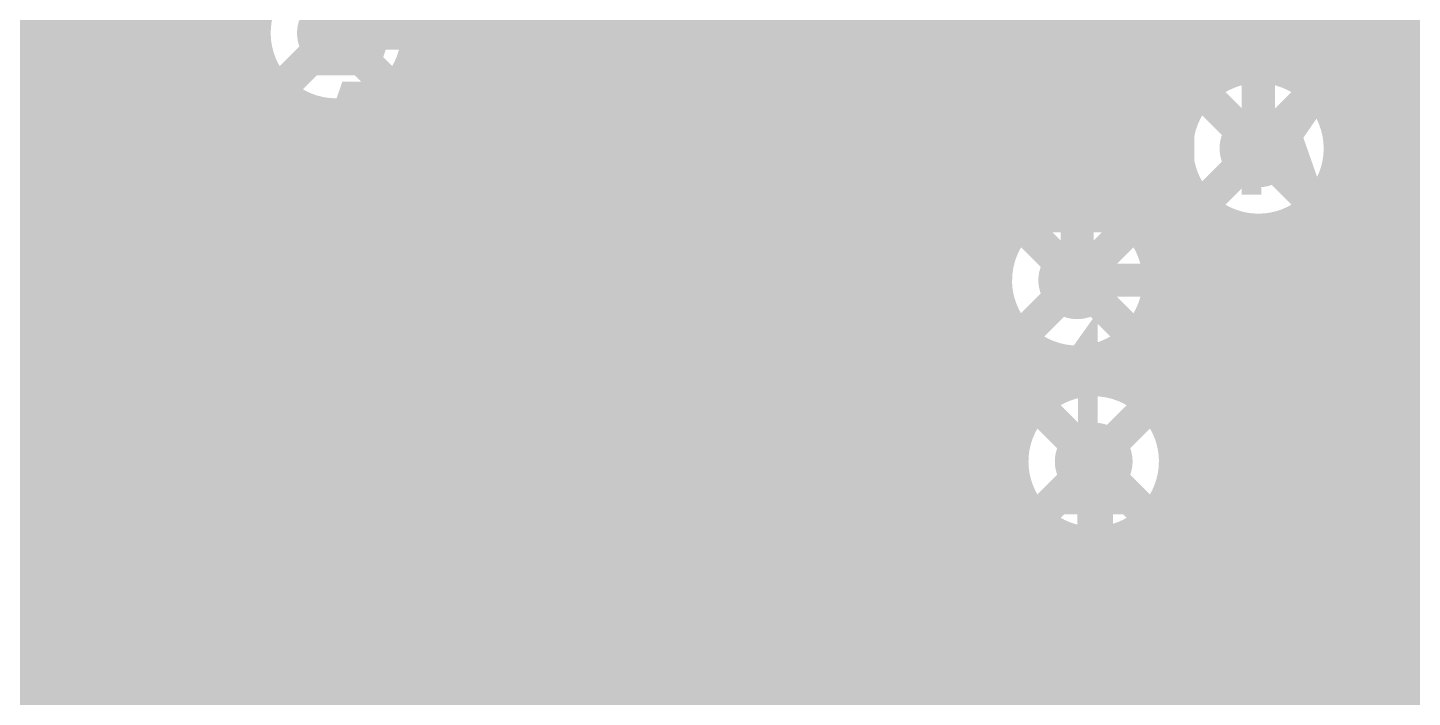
# Model space of a CAD drawing. Extents: x -3 to 92, y -53 to 125.
# Drawn here: x 9.05 to 19.73, y 34.25 to 39.41 of the extents above; entities that cross this region are included whole.
import ezdxf

# ---------------------------------------------------------------- set-up
doc = ezdxf.new("R2010")
doc.units = 0
doc.header["$MEASUREMENT"] = 0
doc.layers.get('0').update_dxf_attribs({"linetype": 'CONTINUOUS'})
for name, color, linetype in [('23-325-0_AST', 7, 'CONTINUOUS'), ('23-325-0_BOT', 7, 'CONTINUOUS'), ('23-325-0_DRD', 2, 'CONTINUOUS'), ('23-325-0_IN1', 4, 'CONTINUOUS'), ('23-325-0_IN2', 3, 'CONTINUOUS'), ('23-325-0_SMT', 10, 'CONTINUOUS'), ('23-325-0_SPT', 14, 'CONTINUOUS'), ('23-325-0_SST', 9, 'CONTINUOUS'), ('23-325-0_TOP', 12, 'CONTINUOUS'), ('THRUHOLE_TAP', 8, 'CONTINUOUS')]:
    doc.layers.add(name, color=color, linetype=linetype)

# ---------------------------------------------------------------- blocks, each defined once
blk = doc.blocks.new('ROUND_68')
at = {"const_width": 0.29972}
blk.add_lwpolyline([(-0.14986, 0, 1), (0.14986, 0, 1)], format="xyb", close=True, dxfattribs=at)
blk = doc.blocks.new('ROUND_78')
at = {"const_width": 0.29972}
blk.add_lwpolyline([(-0.14986, 0, 1), (0.14986, 0, 1)], format="xyb", close=True, dxfattribs=at)
blk = doc.blocks.new('ROUND_79')
at = {"const_width": 0.29972}
blk.add_lwpolyline([(-0.14986, 0, 1), (0.14986, 0, 1)], format="xyb", close=True, dxfattribs=at)
blk = doc.blocks.new('RECTANGLE_7')
blk.add_solid([(0.4064, 0.4826), (0.4064, -0.4826), (-0.4064, 0.4826), (-0.4064, -0.4826)])
blk = doc.blocks.new('ROUND_84')
at = {"const_width": 0.10033}
blk.add_lwpolyline([(-0.050164, 0, 1), (0.050164, 0, 1)], format="xyb", close=True, dxfattribs=at)

msp = doc.modelspace()

# ---------------------------------------------------------------- linework, layer by layer
at = {"layer": '23-325-0_AST', "const_width": 0.1524}
for points in [[(7.4295, 37.9095), (10.3505, 37.9095), (10.3505, 39.5478), (7.4295, 39.5478), (7.4295, 37.9095)], [(15.0495, 37.9095), (17.9705, 37.9095), (17.9705, 39.5478), (15.0495, 39.5478), (15.0495, 37.9095)], [(8.6487, 38.4429), (8.70966, 38.27526), (9.06526, 38.27526), (9.12368, 38.4429), (9.12368, 38.78326), (9.0043, 38.9509), (8.6487, 38.9509), (8.6487, 39.29126), (9.12368, 39.29126)], [(9.90346, 38.78326), (9.96188, 38.9509), (9.96188, 39.12108), (9.90346, 39.29126), (9.54786, 39.29126), (9.4869, 39.12108), (9.4869, 38.9509), (9.54786, 38.78326), (9.90346, 38.78326), (9.96188, 38.61308), (9.96188, 38.4429), (9.90346, 38.27526), (9.54786, 38.27526), (9.4869, 38.4429), (9.4869, 38.61308), (9.54786, 38.78326)], [(15.4305, 38.78326), (15.7861, 38.78326), (15.90548, 38.9509), (15.90548, 39.12108), (15.7861, 39.29126), (15.4305, 39.29126), (15.4305, 38.27526)], [(16.2687, 38.4429), (16.32966, 38.27526), (16.68526, 38.27526), (16.74368, 38.4429), (16.74368, 38.78326), (16.6243, 38.9509), (16.2687, 38.9509), (16.2687, 39.29126), (16.74368, 39.29126)], [(17.52346, 38.78326), (17.16786, 38.78326), (17.1069, 38.9509), (17.1069, 39.12108), (17.16786, 39.29126), (17.52346, 39.29126), (17.58188, 39.12108), (17.58188, 38.9509), (17.34566, 38.27526)], [(15.72768, 38.78326), (15.90548, 38.27526)], [(7.4295, 36.0045), (10.3505, 36.0045), (10.3505, 37.6428), (7.4295, 37.6428), (7.4295, 36.0045)], [(14.1605, 37.6555), (11.2395, 37.6555), (11.2395, 36.0172), (14.1605, 36.0172), (14.1605, 37.6555)], [(9.12368, 36.70808), (8.6487, 36.70808), (8.88746, 37.38626), (9.0043, 37.38626), (9.0043, 36.37026)], [(9.90346, 36.87826), (9.54786, 36.87826), (9.4869, 37.0459), (9.4869, 37.21608), (9.54786, 37.38626), (9.90346, 37.38626), (9.96188, 37.21608), (9.96188, 37.0459), (9.72566, 36.37026)], [(12.21232, 36.52774), (12.15136, 36.35756), (11.79576, 36.35756), (11.73734, 36.52774), (11.73734, 37.20592), (11.79576, 37.37356), (12.15136, 37.37356), (12.21232, 37.20592)], [(13.05052, 36.35756), (12.57554, 36.35756), (13.05052, 37.03574), (13.05052, 37.20592), (12.98956, 37.37356), (12.63396, 37.37356), (12.57554, 37.20592)], [(13.53312, 36.35756), (13.88872, 37.37356), (13.41374, 37.37356)], [(7.4295, 34.0995), (10.3505, 34.0995), (10.3505, 35.7378), (7.4295, 35.7378), (7.4295, 34.0995)], [(11.2395, 34.0995), (14.1605, 34.0995), (14.1605, 35.7378), (11.2395, 35.7378), (11.2395, 34.0995)], [(15.0495, 34.0995), (17.9705, 34.0995), (17.9705, 35.7378), (15.0495, 35.7378), (15.0495, 34.0995)], [(17.34566, 34.46526), (17.34566, 35.48126), (17.22628, 35.31108)], [(8.6487, 34.6329), (8.70966, 34.46526), (9.06526, 34.46526), (9.12368, 34.6329), (9.12368, 34.97326), (9.0043, 35.1409), (8.6487, 35.1409), (8.6487, 35.48126), (9.12368, 35.48126)], [(9.96188, 34.46526), (9.4869, 34.46526), (9.96188, 35.1409), (9.96188, 35.31108), (9.90346, 35.48126), (9.54786, 35.48126), (9.4869, 35.31108)], [(15.4305, 34.97326), (15.7861, 34.97326), (15.90548, 35.1409), (15.90548, 35.31108), (15.7861, 35.48126), (15.4305, 35.48126), (15.4305, 34.46526)], [(16.2687, 34.6329), (16.32966, 34.46526), (16.68526, 34.46526), (16.74368, 34.6329), (16.74368, 34.97326), (16.6243, 35.1409), (16.2687, 35.1409), (16.2687, 35.48126), (16.74368, 35.48126)], [(11.6205, 34.84626), (11.9761, 34.84626), (12.09548, 35.0139), (12.09548, 35.18408), (11.9761, 35.35426), (11.6205, 35.35426), (11.6205, 34.33826)], [(12.4587, 34.5059), (12.51966, 34.33826), (12.87526, 34.33826), (12.93368, 34.5059), (12.93368, 34.84626), (12.8143, 35.0139), (12.4587, 35.0139), (12.4587, 35.35426), (12.93368, 35.35426)], [(13.2969, 34.5059), (13.41628, 34.33826), (13.6525, 34.33826), (13.77188, 34.5059), (13.77188, 34.67608), (13.53566, 35.0139), (13.77188, 35.35426), (13.2969, 35.35426)], [(15.72768, 34.97326), (15.90548, 34.46526)], [(11.91768, 34.84626), (12.09548, 34.33826)], [(17.4625, 34.46526), (17.22628, 34.46526)]]:
    msp.add_lwpolyline(points, dxfattribs=at)
at = {"layer": '23-325-0_BOT', "const_width": 0.254}
for points in [[(8.255, 78.867), (8.255, 70.612), (9.398, 69.469), (9.398, 41.402), (11.43, 39.37)], [(12.2174, 44.831), (12.2174, -4.572)], [(12.446, 44.831), (12.446, -4.572)], [(12.6746, 44.831), (12.6746, -4.572)], [(12.9032, 44.831), (12.9032, -4.572)], [(13.1318, 44.831), (13.1318, -4.572)], [(13.3604, 44.831), (13.3604, -4.572)], [(13.589, 44.831), (13.589, -4.572)], [(13.8176, 44.831), (13.8176, -4.572)], [(14.0462, 44.831), (14.0462, -4.572)], [(14.2748, 44.831), (14.2748, -4.572)], [(14.5034, 44.831), (14.5034, -4.572)], [(14.732, 44.831), (14.732, -4.572)], [(14.9606, 44.831), (14.9606, -4.572)], [(15.1892, 44.831), (15.1892, -4.572)], [(15.4178, 44.831), (15.4178, -4.572)], [(15.6464, 44.831), (15.6464, -4.572)], [(15.875, 44.831), (15.875, -4.572)], [(16.1036, 44.831), (16.1036, -4.572)], [(16.3322, 44.831), (16.3322, -4.572)], [(16.5608, 44.831), (16.5608, 37.70122)], [(16.7894, 44.831), (16.7894, 37.9857)], [(17.018, 44.831), (17.018, 38.08222)], [(17.2466, 44.831), (17.2466, 38.0873)], [(17.4752, 44.831), (17.4752, 38.00094)], [(17.7038, 44.831), (17.7038, 37.75456)], [(17.9324, 44.831), (17.9324, 38.63848)], [(18.161, 44.831), (18.161, 38.98138)], [(18.3896, 44.831), (18.3896, 39.0906)], [(18.6182, 44.831), (18.6182, 39.10584)], [(18.8468, 44.831), (18.8468, 39.03218)], [(19.0754, 44.831), (19.0754, 38.81628)], [(19.304, 44.831), (19.304, -4.572)], [(19.5326, 44.831), (19.5326, -4.572)], [(19.6723, 44.831), (19.6723, 21.59)], [(9.3472, 40.8051), (9.3472, 28.3718)], [(9.3472, 40.8051), (10.80008, 39.35222)], [(9.4742, 40.6781), (9.4742, 28.17622)], [(9.7028, 40.4495), (9.7028, -4.572)], [(9.9314, 40.2209), (9.9314, -4.572)], [(10.16, 39.9923), (10.16, -4.572)], [(10.3886, 39.7637), (10.3886, -4.572)], [(10.6172, 39.5351), (10.6172, -4.572)], [(10.80262, 39.3192), (9.3472, 39.3192)], [(19.6723, 39.3192), (12.05738, 39.3192)], [(10.86612, 39.0906), (9.3472, 39.0906)], [(10.8458, 39.13378), (10.8458, -4.572)], [(11.9888, 39.0779), (11.9888, -4.572)], [(18.38198, 39.0906), (11.99388, 39.0906)], [(19.6723, 39.0906), (18.69948, 39.0906)], [(11.05662, 38.862), (9.3472, 38.862)], [(11.0744, 38.8493), (11.0744, -4.572)], [(18.03908, 38.862), (11.80084, 38.862)], [(19.6723, 38.862), (19.04238, 38.862)], [(11.303, 38.75278), (11.303, -4.572)], [(11.5316, 38.7477), (11.5316, -4.572)], [(11.7602, 38.83406), (11.7602, -4.572)], [(17.92986, 38.6334), (9.3472, 38.6334)], [(19.6723, 38.6334), (19.1516, 38.6334)], [(17.91716, 38.4048), (9.3472, 38.4048)], [(17.9324, 38.32098), (17.9324, 25.98674)], [(19.6723, 38.4048), (19.16684, 38.4048)], [(17.99082, 38.1762), (9.3472, 38.1762)], [(19.0754, 38.14572), (19.0754, -4.572)], [(19.6723, 38.1762), (19.09318, 38.1762)], [(16.7386, 37.9476), (9.3472, 37.9476)], [(18.20672, 37.9476), (17.54886, 37.9476)], [(18.161, 37.97808), (18.161, 26.02992)], [(18.8468, 37.92982), (18.8468, -4.572)], [(19.6723, 37.9476), (18.87728, 37.9476)], [(18.3896, 37.86886), (18.3896, 25.98674)], [(18.6182, 37.85616), (18.6182, 25.8318)], [(16.56842, 37.719), (9.3472, 37.719)], [(19.6723, 37.719), (17.72158, 37.719)], [(16.51508, 37.4904), (9.3472, 37.4904)], [(19.6723, 37.4904), (17.77492, 37.4904)], [(16.5481, 37.2618), (9.3472, 37.2618)], [(19.6723, 37.2618), (17.7419, 37.2618)], [(16.5608, 37.22878), (16.5608, -4.572)], [(17.7038, 37.1729), (17.7038, 36.5252)], [(16.68526, 37.0332), (9.3472, 37.0332)], [(19.6723, 37.0332), (17.6022, 37.0332)], [(16.7894, 36.9443), (16.7894, 36.47186)], [(17.4752, 36.92906), (17.4752, 36.6649)], [(17.018, 36.84778), (17.018, 36.64458)], [(17.2466, 36.8427), (17.2466, 36.69792)], [(19.6723, 36.8046), (9.3472, 36.8046)], [(16.89862, 36.576), (9.3472, 36.576)], [(19.6723, 36.576), (17.64284, 36.576)], [(16.70812, 36.3474), (9.3472, 36.3474)], [(19.6723, 36.3474), (17.83588, 36.3474)], [(16.64462, 36.1188), (9.3472, 36.1188)], [(19.6723, 36.1188), (17.89938, 36.1188)], [(16.66748, 35.8902), (9.3472, 35.8902)], [(19.6723, 35.8902), (17.87652, 35.8902)], [(16.7894, 35.6616), (9.3472, 35.6616)], [(16.7894, 35.6616), (16.7894, -4.572)], [(19.6723, 35.6616), (17.75206, 35.6616)], [(17.7038, 35.60826), (17.7038, 25.8318)], [(19.6723, 35.433), (9.3472, 35.433)], [(17.018, 35.49142), (17.018, -4.572)], [(17.2466, 35.43808), (17.2466, -4.572)], [(17.4752, 35.4711), (17.4752, 23.94966)], [(19.6723, 35.2044), (9.3472, 35.2044)], [(19.6723, 34.9758), (9.3472, 34.9758)], [(19.6723, 34.7472), (9.3472, 34.7472)], [(19.6723, 34.5186), (9.3472, 34.5186)], [(19.6723, 34.29), (9.3472, 34.29)]]:
    msp.add_lwpolyline(points, dxfattribs=at)
for points in [[(12.05992, 39.37, 0.4071463), (11.44524, 39.99992)], [(11.43, 38.74008, 0.4142136), (12.05992, 39.37)], [(10.80008, 39.35222, 0.4059727), (11.43, 38.74008)], [(18.542, 39.11092, 0.4142136), (17.91208, 38.481)], [(19.17192, 38.481, 0.4142136), (18.542, 39.11092)], [(17.91208, 38.481, 0.4142136), (18.542, 37.85108)], [(18.542, 37.85108, 0.4142136), (19.17192, 38.481)], [(17.145, 38.09492, 0.4142136), (16.51508, 37.465)], [(17.77492, 37.465, 0.4142136), (17.145, 38.09492)], [(16.51508, 37.465, 0.4142136), (17.145, 36.83508)], [(17.145, 36.83508, 0.4142136), (17.77492, 37.465)], [(17.272, 36.69792, 0.4142136), (16.64208, 36.068)], [(17.90192, 36.068, 0.4142136), (17.272, 36.69792)], [(16.64208, 36.068, 0.4142136), (17.272, 35.43808)], [(17.272, 35.43808, 0.4142136), (17.90192, 36.068)]]:
    msp.add_lwpolyline(points, format="xyb", dxfattribs=at)
at = {"layer": '23-325-0_DRD', "const_width": 0.254}
for points in [[(12.065, 40.005), (10.795, 38.735)], [(12.065, 38.735), (10.795, 40.005)], [(19.177, 39.116), (17.907, 37.846)], [(19.177, 37.846), (17.907, 39.116)], [(17.78, 38.1), (16.51, 36.83)], [(17.78, 36.83), (16.51, 38.1)], [(11.43, 37.465), (10.16, 36.195)], [(11.43, 36.195), (10.16, 37.465)], [(11.43, 37.465), (10.16, 36.195)], [(11.43, 36.195), (10.16, 37.465)], [(17.907, 36.703), (16.637, 35.433)], [(17.907, 35.433), (16.637, 36.703)], [(11.43, 35.56), (10.16, 34.29)], [(11.43, 34.29), (10.16, 35.56)], [(11.43, 35.56), (10.16, 34.29)], [(11.43, 34.29), (10.16, 35.56)]]:
    msp.add_lwpolyline(points, dxfattribs=at)
at = {"layer": '23-325-0_IN1', "const_width": 0.254}
for points in [[(13.589, 124.46), (13.589, -4.572)], [(13.8176, 124.46), (13.8176, -4.572)], [(14.0462, 124.46), (14.0462, -4.572)], [(14.2748, 124.46), (14.2748, -4.572)], [(14.5034, 124.46), (14.5034, -4.572)], [(15.875, 124.46), (15.875, -4.572)], [(16.1036, 124.46), (16.1036, -4.572)], [(19.304, 124.46), (19.304, -4.572)], [(19.5326, 124.46), (19.5326, -4.572)], [(19.7612, 107.6579), (19.7612, 21.87956)], [(13.3604, 104.9274), (13.3604, -4.572)], [(13.1318, 80.18526), (13.1318, -4.572)], [(9.017, 75.95108), (9.017, 28.55722)], [(9.2456, 75.84186), (9.2456, 28.4607)], [(9.4742, 75.82916), (9.4742, 28.17622)], [(12.9032, 74.49566), (12.9032, -4.572)], [(16.3322, 74.47026), (16.3322, -4.572)], [(12.2174, 74.34326), (12.2174, -4.572)], [(12.446, 74.30008), (12.446, -4.572)], [(12.6746, 74.34326), (12.6746, -4.572)], [(16.5608, 74.3331), (16.5608, 37.70122)], [(16.7894, 74.30008), (16.7894, 37.9857)], [(17.018, 74.35342), (17.018, 38.08222)], [(17.2466, 67.7164), (17.2466, 38.0873)], [(17.4752, 67.59448), (17.4752, 38.00094)], [(17.7038, 67.57162), (17.7038, 37.75456)], [(14.732, 53.85562), (14.732, -4.572)], [(15.6464, 53.7464), (15.6464, -4.572)], [(14.9606, 53.66512), (14.9606, -4.572)], [(15.1892, 53.60162), (15.1892, -4.572)], [(15.4178, 53.62448), (15.4178, -4.572)], [(17.9324, 52.67198), (17.9324, 38.63848)], [(19.0754, 52.49672), (19.0754, 38.81628)], [(18.161, 52.32908), (18.161, 38.98138)], [(18.3896, 52.21986), (18.3896, 39.0906)], [(18.6182, 52.20716), (18.6182, 39.10584)], [(18.8468, 52.28082), (18.8468, 39.03218)], [(9.7028, 41.85666), (9.7028, -4.572)], [(10.6172, 41.85666), (10.6172, -4.572)], [(9.9314, 41.70426), (9.9314, -4.572)], [(10.16, 41.66108), (10.16, -4.572)], [(10.3886, 41.70426), (10.3886, -4.572)], [(10.80262, 39.3192), (6.84022, 39.3192)], [(24.13762, 39.3192), (12.05738, 39.3192)], [(10.86612, 39.0906), (7.1247, 39.0906)], [(10.8458, 39.13378), (10.8458, -4.572)], [(11.9888, 39.0779), (11.9888, -4.572)], [(18.38198, 39.0906), (11.99388, 39.0906)], [(24.20112, 39.0906), (18.69948, 39.0906)], [(11.05662, 38.862), (7.22122, 38.862)], [(11.0744, 38.8493), (11.0744, -4.572)], [(18.03908, 38.862), (11.80084, 38.862)], [(24.39162, 38.862), (19.04238, 38.862)], [(11.303, 38.75278), (11.303, -4.572)], [(11.5316, 38.7477), (11.5316, -4.572)], [(11.7602, 38.83406), (11.7602, -4.572)], [(17.92986, 38.6334), (7.2263, 38.6334)], [(31.5468, 38.6334), (19.1516, 38.6334)], [(17.91716, 38.4048), (7.13994, 38.4048)], [(17.9324, 38.32098), (17.9324, 25.98674)], [(31.5468, 38.4048), (19.16684, 38.4048)], [(17.99082, 38.1762), (6.89356, 38.1762)], [(19.0754, 38.14572), (19.0754, -4.572)], [(31.5468, 38.1762), (19.09318, 38.1762)], [(16.7386, 37.9476), (5.6896, 37.9476)], [(18.20672, 37.9476), (17.54886, 37.9476)], [(18.161, 37.97808), (18.161, 26.02992)], [(18.8468, 37.92982), (18.8468, -4.572)], [(31.5468, 37.9476), (18.87728, 37.9476)], [(18.3896, 37.86886), (18.3896, 25.98674)], [(18.6182, 37.85616), (18.6182, 25.8318)], [(16.56842, 37.719), (5.58038, 37.719)], [(31.5468, 37.719), (17.72158, 37.719)], [(16.51508, 37.4904), (5.23748, 37.4904)], [(31.5468, 37.4904), (17.77492, 37.4904)], [(16.5481, 37.2618), (-2.413, 37.2618)], [(31.5468, 37.2618), (17.7419, 37.2618)], [(16.5608, 37.22878), (16.5608, -4.572)], [(17.7038, 37.1729), (17.7038, 36.5252)], [(16.68526, 37.0332), (-2.413, 37.0332)], [(31.5468, 37.0332), (17.6022, 37.0332)], [(16.7894, 36.9443), (16.7894, 36.47186)], [(17.4752, 36.92906), (17.4752, 36.6649)], [(17.018, 36.84778), (17.018, 36.64458)], [(17.2466, 36.8427), (17.2466, 36.69792)], [(31.5468, 36.8046), (-2.413, 36.8046)], [(16.89862, 36.576), (-2.413, 36.576)], [(31.5468, 36.576), (17.64284, 36.576)], [(16.70812, 36.3474), (-2.413, 36.3474)], [(31.5468, 36.3474), (17.83588, 36.3474)], [(16.64462, 36.1188), (-1.8669, 36.1188)], [(31.5468, 36.1188), (17.89938, 36.1188)], [(16.66748, 35.8902), (-1.62306, 35.8902)], [(31.5468, 35.8902), (17.87652, 35.8902)], [(16.7894, 35.6616), (-1.5367, 35.6616)], [(16.7894, 35.6616), (16.7894, -4.572)], [(31.5468, 35.6616), (17.75206, 35.6616)], [(17.7038, 35.60826), (17.7038, 25.8318)], [(31.5468, 35.433), (-1.54178, 35.433)], [(17.018, 35.49142), (17.018, -4.572)], [(17.2466, 35.43808), (17.2466, -4.572)], [(17.4752, 35.4711), (17.4752, 23.91156)], [(31.5468, 35.2044), (-1.6383, 35.2044)], [(31.5468, 34.9758), (-1.92278, 34.9758)], [(27.90698, 34.7472), (-2.413, 34.7472)], [(27.56408, 34.5186), (-2.413, 34.5186)], [(27.45486, 34.29), (-2.413, 34.29)]]:
    msp.add_lwpolyline(points, dxfattribs=at)
for points in [[(11.43, 39.99992, 0.4142136), (10.80008, 39.37)], [(12.05992, 39.37, 0.4142136), (11.43, 39.99992)], [(10.80008, 39.37, 0.4142136), (11.43, 38.74008)], [(11.43, 38.74008, 0.4142136), (12.05992, 39.37)], [(18.542, 39.11092, 0.4142136), (17.91208, 38.481)], [(19.17192, 38.481, 0.4142136), (18.542, 39.11092)], [(17.91208, 38.481, 0.4142136), (18.542, 37.85108)], [(18.542, 37.85108, 0.4142136), (19.17192, 38.481)], [(17.145, 38.09492, 0.4142136), (16.51508, 37.465)], [(17.77492, 37.465, 0.4142136), (17.145, 38.09492)], [(16.51508, 37.465, 0.4142136), (17.145, 36.83508)], [(17.145, 36.83508, 0.4142136), (17.77492, 37.465)], [(17.272, 36.69792, 0.4142136), (16.64208, 36.068)], [(17.90192, 36.068, 0.4142136), (17.272, 36.69792)], [(16.64208, 36.068, 0.4142136), (17.272, 35.43808)], [(17.272, 35.43808, 0.4142136), (17.90192, 36.068)]]:
    msp.add_lwpolyline(points, format="xyb", dxfattribs=at)
at = {"layer": '23-325-0_IN2', "const_width": 0.254}
for points in [[(18.542, 38.481), (18.923, 38.1), (20.955, 38.1), (21.463, 37.592), (36.068, 37.592), (36.2712, 37.7952), (40.5638, 37.7952)], [(44.45, 36.195), (21.844, 36.195), (20.574, 37.465), (17.145, 37.465)], [(17.272, 36.068), (18.542, 34.798), (40.767, 34.798)]]:
    msp.add_lwpolyline(points, dxfattribs=at)
at = {"layer": '23-325-0_SST', "const_width": 0.1524}
for points in [[(11.75004, 40.13708), (11.75004, 39.28872), (11.69162, 39.12108), (11.33602, 39.12108), (11.27506, 39.28872), (11.27506, 40.13708)], [(12.23264, 39.12108), (12.58824, 40.13708), (12.11326, 40.13708)], [(7.4295, 37.9095), (10.3505, 37.9095), (10.3505, 39.5478), (7.4295, 39.5478), (7.4295, 37.9095)], [(15.0495, 37.9095), (17.9705, 37.9095), (17.9705, 39.5478), (15.0495, 39.5478), (15.0495, 37.9095)], [(18.48866, 38.6334), (18.84426, 38.6334), (18.9611, 38.80358), (18.9611, 38.97376), (18.84426, 39.1414), (18.48866, 39.1414), (18.48866, 38.1254)], [(19.32686, 38.29558), (19.38528, 38.1254), (19.74088, 38.1254), (19.7993, 38.29558), (19.7993, 38.6334), (19.68246, 38.80358), (19.32686, 38.80358), (19.32686, 39.1414), (19.7993, 39.1414)], [(11.94816, 38.07206), (11.88974, 37.90442), (11.53414, 37.90442), (11.47572, 38.07206), (11.47572, 38.75024), (11.53414, 38.92042), (11.88974, 38.92042), (11.94816, 38.75024)], [(12.78636, 37.90442), (12.31392, 37.90442), (12.78636, 38.58006), (12.78636, 38.75024), (12.72794, 38.92042), (12.37234, 38.92042), (12.31392, 38.75024)], [(13.26896, 37.90442), (13.62456, 38.92042), (13.15212, 38.92042)], [(18.7833, 38.6334), (18.9611, 38.1254)], [(7.4295, 36.0045), (10.3505, 36.0045), (10.3505, 37.6428), (7.4295, 37.6428), (7.4295, 36.0045)], [(14.1605, 37.6555), (11.2395, 37.6555), (11.2395, 36.0172), (14.1605, 36.0172), (14.1605, 37.6555)], [(19.22272, 36.76142), (19.57832, 36.76142), (19.69516, 36.92906), (19.69516, 37.09924), (19.57832, 37.26942), (19.22272, 37.26942), (19.22272, 36.25342)], [(17.22628, 35.9664), (17.22628, 36.9824), (17.1069, 36.81476)], [(15.31366, 36.4744), (15.66926, 36.4744), (15.7861, 36.64458), (15.7861, 36.81476), (15.66926, 36.9824), (15.31366, 36.9824), (15.31366, 35.9664)], [(16.15186, 36.13658), (16.21028, 35.9664), (16.56588, 35.9664), (16.6243, 36.13658), (16.6243, 36.4744), (16.50746, 36.64458), (16.15186, 36.64458), (16.15186, 36.9824), (16.6243, 36.9824)], [(19.51736, 36.76142), (19.69516, 36.25342)], [(15.6083, 36.4744), (15.7861, 35.9664)], [(17.34566, 35.9664), (17.1069, 35.9664)], [(7.4295, 34.0995), (10.3505, 34.0995), (10.3505, 35.7378), (7.4295, 35.7378), (7.4295, 34.0995)], [(11.2395, 34.0995), (14.1605, 34.0995), (14.1605, 35.7378), (11.2395, 35.7378), (11.2395, 34.0995)], [(15.0495, 34.0995), (17.9705, 34.0995), (17.9705, 35.7378), (15.0495, 35.7378), (15.0495, 34.0995)]]:
    msp.add_lwpolyline(points, dxfattribs=at)
at = {"layer": '23-325-0_TOP', "const_width": 0.254}
for points in [[(36.56076, 36.195), (36.56076, 35.16376), (33.655, 32.258), (28.321, 32.258), (27.305, 31.242), (27.305, 30.861), (25.654, 29.21), (20.701, 29.21), (19.431, 30.48), (19.431, 61.976), (17.272, 64.135), (17.2212, 64.135)], [(17.2212, 50.8), (17.907, 50.8), (18.669, 50.038), (18.669, 41.656), (18.542, 41.529), (18.542, 38.481)], [(17.2212, 43.18), (17.2212, 42.7482), (16.383, 41.91), (15.113, 41.91), (12.573, 39.37), (11.43, 39.37), (11.049, 39.751), (2.667, 39.751), (2.286, 39.37), (1.3462, 39.37)], [(15.0622, 41.2115), (13.04036, 39.1922)], [(14.9606, 41.1099), (14.9606, 39.1922)], [(14.732, 40.8813), (14.732, 39.1922)], [(14.5034, 40.6527), (14.5034, 39.1922)], [(15.7988, 38.735), (15.7988, 38.9128), (17.2212, 40.3352), (17.2212, 40.64)], [(14.2748, 40.4241), (14.2748, 39.1922)], [(14.0462, 40.1955), (14.0462, 39.1922)], [(13.8176, 39.9669), (13.8176, 39.1922)], [(11.43, 39.37), (11.049, 39.751), (2.667, 39.751), (2.286, 39.37), (1.3462, 39.37)], [(13.589, 39.7383), (13.589, 39.1922)], [(13.3604, 39.5097), (13.3604, 39.1922)], [(15.0622, 39.5478), (15.0622, 39.1922)], [(13.1318, 39.2811), (13.1318, 39.1922)], [(15.0622, 39.3446), (13.19276, 39.3446)], [(15.0622, 39.1922), (13.04036, 39.1922)], [(15.7988, 38.735), (9.6012, 38.735)], [(17.145, 37.465), (17.145, 38.6588), (17.2212, 38.735)], [(10.3378, 38.2778), (10.3378, 37.9222)], [(15.0622, 38.2778), (10.3378, 38.2778)], [(15.0622, 38.2016), (10.3378, 38.2016)], [(10.3886, 38.2778), (10.3886, 31.15056)], [(10.6172, 38.2778), (10.6172, 30.92196)], [(10.8458, 38.2778), (10.8458, 30.69336)], [(11.0744, 38.2778), (11.0744, 30.46476)], [(11.303, 38.2778), (11.303, 37.6428)], [(11.5316, 38.2778), (11.5316, 37.6428)], [(11.7602, 38.2778), (11.7602, 37.6428)], [(11.9888, 38.2778), (11.9888, 37.6428)], [(12.2174, 38.2778), (12.2174, 37.6428)], [(12.446, 38.2778), (12.446, 37.6428)], [(12.6746, 38.2778), (12.6746, 37.6428)], [(12.9032, 38.2778), (12.9032, 37.6428)], [(13.1318, 38.2778), (13.1318, 37.6428)], [(13.3604, 38.2778), (13.3604, 37.6428)], [(13.589, 38.2778), (13.589, 37.6428)], [(13.8176, 38.2778), (13.8176, 37.6428)], [(14.0462, 38.2778), (14.0462, 37.6428)], [(14.2748, 38.2778), (14.2748, 35.3822)], [(14.5034, 38.2778), (14.5034, 35.3822)], [(14.732, 38.2778), (14.732, 35.3822)], [(14.9606, 38.2778), (14.9606, 35.3822)], [(15.0622, 38.2778), (15.0622, 37.9222)], [(17.9578, 38.24478), (17.9578, 37.9222)], [(17.97812, 38.2016), (17.9578, 38.2016)], [(18.9738, 38.02126), (18.9738, 30.48)], [(10.3378, 37.9222), (8.9154, 37.9222)], [(9.017, 37.9222), (9.017, 37.6428)], [(9.2456, 37.9222), (9.2456, 37.6428)], [(9.4742, 37.9222), (9.4742, 37.6428)], [(9.7028, 37.9222), (9.7028, 37.6428)], [(9.9314, 37.9222), (9.9314, 37.6428)], [(10.16, 37.9222), (10.16, 37.6428)], [(15.0622, 37.973), (10.3378, 37.973)], [(16.4846, 37.9222), (15.0622, 37.9222)], [(15.1892, 37.9222), (15.1892, 35.7378)], [(15.4178, 37.9222), (15.4178, 35.7378)], [(15.6464, 37.9222), (15.6464, 35.7378)], [(15.875, 37.9222), (15.875, 35.7378)], [(16.1036, 37.9222), (16.1036, 35.7378)], [(16.3322, 37.9222), (16.3322, 35.7378)], [(16.5354, 37.9222), (16.4846, 37.9222)], [(16.6878, 37.9222), (16.5354, 37.9222)], [(16.5608, 37.9222), (16.5608, 37.70122)], [(16.6878, 37.9222), (16.6878, 37.8968)], [(17.6022, 37.9222), (17.6022, 37.8968)], [(17.9578, 37.9222), (17.6022, 37.9222)], [(17.7038, 37.9222), (17.7038, 37.75456)], [(17.9324, 37.9222), (17.9324, 35.7378)], [(18.16862, 37.973), (17.9578, 37.973)], [(18.161, 37.97808), (18.161, 26.02992)], [(18.8468, 37.92982), (18.8468, 21.0566)], [(18.9738, 37.973), (18.91284, 37.973)], [(18.3896, 37.86886), (18.3896, 25.98674)], [(18.6182, 37.85616), (18.6182, 25.8318)], [(16.58112, 37.7444), (6.08076, 37.7444)], [(18.9738, 37.7444), (17.70888, 37.7444)], [(10.3378, 37.6428), (8.9154, 37.6428)], [(10.3378, 37.6428), (10.3378, 36.0172)], [(11.2522, 37.6428), (11.2522, 36.0172)], [(12.6746, 37.6428), (11.2522, 37.6428)], [(11.9888, 37.6428), (11.9888, 36.83)], [(12.7254, 37.6428), (12.6746, 37.6428)], [(14.1478, 37.6428), (12.7254, 37.6428)], [(14.1478, 37.6428), (14.1478, 36.0172)], [(11.2522, 37.5158), (10.3378, 37.5158)], [(16.51762, 37.5158), (14.1478, 37.5158)], [(18.9738, 37.5158), (17.77238, 37.5158)], [(11.2522, 37.2872), (10.3378, 37.2872)], [(16.54048, 37.2872), (14.1478, 37.2872)], [(18.9738, 37.2872), (17.74952, 37.2872)], [(16.5608, 37.22878), (16.5608, 35.7378)], [(17.7038, 37.1729), (17.7038, 36.5252)], [(11.2522, 37.0586), (10.3378, 37.0586)], [(16.6624, 37.0586), (14.1478, 37.0586)], [(18.9738, 37.0586), (17.62506, 37.0586)], [(16.7894, 36.9443), (16.7894, 36.47186)], [(17.4752, 36.92906), (17.4752, 36.6649)], [(9.6012, 36.83), (9.6012, 34.925)], [(11.2522, 36.83), (10.3378, 36.83)], [(10.795, 36.83), (11.9888, 36.83)], [(11.9888, 36.83), (10.795, 36.83)], [(11.2522, 36.83), (11.9888, 36.83)], [(11.9888, 36.0172), (11.9888, 36.83)], [(13.4112, 36.83), (13.4112, 34.925)], [(18.9738, 36.83), (14.1478, 36.83)], [(17.018, 36.84778), (17.018, 36.64458)], [(17.2466, 36.8427), (17.2466, 36.69792)], [(11.2522, 36.6014), (10.3378, 36.6014)], [(16.93672, 36.6014), (14.1478, 36.6014)], [(18.9738, 36.6014), (17.60728, 36.6014)], [(11.2522, 36.3728), (10.3378, 36.3728)], [(16.72082, 36.3728), (14.1478, 36.3728)], [(18.9738, 36.3728), (17.82318, 36.3728)], [(11.2522, 36.1442), (10.3378, 36.1442)], [(16.64716, 36.1442), (14.1478, 36.1442)], [(17.2212, 34.925), (17.272, 34.9758), (17.272, 36.068)], [(18.9738, 36.1442), (17.89684, 36.1442)], [(9.144, 36.0172), (8.9154, 36.0172)], [(9.017, 36.0172), (9.017, 35.7378)], [(9.144, 36.0172), (9.144, 35.7378)], [(10.3378, 36.0172), (10.0584, 36.0172), (10.0584, 35.7378)], [(10.16, 36.0172), (10.16, 35.7378)], [(12.6746, 36.0172), (11.2522, 36.0172)], [(11.303, 36.0172), (11.303, 35.7378)], [(11.5316, 36.0172), (11.5316, 35.7378)], [(11.7602, 36.0172), (11.7602, 35.7378)], [(11.9888, 36.0172), (11.9888, 35.7378)], [(12.2174, 36.0172), (12.2174, 35.7378)], [(12.446, 36.0172), (12.446, 35.7378)], [(12.7254, 36.0172), (12.6746, 36.0172)], [(12.6746, 36.0172), (12.6746, 35.7378)], [(12.954, 36.0172), (12.7254, 36.0172)], [(12.9032, 36.0172), (12.9032, 35.7378)], [(12.954, 36.0172), (12.954, 35.7378)], [(13.8684, 36.0172), (13.8684, 35.7378)], [(14.1478, 36.0172), (13.8684, 36.0172)], [(14.0462, 36.0172), (14.0462, 35.7378)], [(9.144, 35.9156), (2.0828, 35.9156)], [(12.954, 35.9156), (10.0584, 35.9156)], [(16.65986, 35.9156), (13.8684, 35.9156)], [(18.9738, 35.9156), (17.8816, 35.9156)], [(9.144, 35.7378), (8.9154, 35.7378)], [(10.3378, 35.7378), (10.0584, 35.7378)], [(10.3378, 35.7378), (10.3378, 34.1122)], [(11.2522, 35.687), (10.3378, 35.687)], [(11.2522, 35.7378), (11.2522, 34.1122)], [(12.6746, 35.7378), (11.2522, 35.7378)], [(11.9888, 35.7378), (11.9888, 34.925)], [(12.7254, 35.7378), (12.6746, 35.7378)], [(12.954, 35.7378), (12.7254, 35.7378)], [(14.1478, 35.7378), (13.8684, 35.7378)], [(14.1478, 35.7378), (14.1478, 35.3822)], [(15.0622, 35.687), (14.1478, 35.687)], [(16.4846, 35.7378), (15.0622, 35.7378)], [(15.0622, 35.7378), (15.0622, 35.3822)], [(16.5354, 35.7378), (16.4846, 35.7378)], [(17.9578, 35.7378), (17.9578, 34.1122), (16.5354, 34.1122)], [(16.73606, 35.7378), (16.5354, 35.7378)], [(17.9578, 35.7378), (17.80794, 35.7378)], [(18.9738, 35.687), (17.9578, 35.687)], [(11.2522, 35.4584), (10.3378, 35.4584)], [(15.0622, 35.4584), (14.1478, 35.4584)], [(18.9738, 35.4584), (17.9578, 35.4584)], [(15.0622, 35.3822), (14.1478, 35.3822)], [(11.2522, 35.2298), (10.3378, 35.2298)], [(18.9738, 35.2298), (17.9578, 35.2298)], [(11.2522, 35.0012), (10.3378, 35.0012)], [(18.9738, 35.0012), (17.9578, 35.0012)], [(9.6012, 34.925), (9.6012, 33.02)], [(11.9888, 34.925), (10.795, 34.925)], [(10.795, 34.925), (11.9888, 34.925)], [(11.2522, 34.925), (11.9888, 34.925)], [(11.9888, 34.1122), (11.9888, 34.925)], [(15.7988, 34.925), (13.4112, 34.925)], [(15.7988, 34.925), (15.7988, 33.02)], [(11.2522, 34.7726), (10.3378, 34.7726)], [(18.9738, 34.7726), (17.9578, 34.7726)], [(11.2522, 34.544), (10.3378, 34.544)], [(14.1478, 34.4678), (14.1478, 34.1122)], [(15.0622, 34.4678), (14.1478, 34.4678)], [(14.2748, 34.4678), (14.2748, 30.9372)], [(14.5034, 34.4678), (14.5034, 30.9372)], [(14.732, 34.4678), (14.732, 31.12516)], [(14.9606, 34.4678), (14.9606, 31.35376)], [(15.0622, 34.4678), (15.0622, 34.1122)], [(18.9738, 34.544), (17.9578, 34.544)], [(11.2522, 34.3154), (10.3378, 34.3154)], [(15.0622, 34.3154), (14.1478, 34.3154)], [(18.9738, 34.3154), (17.9578, 34.3154)]]:
    msp.add_lwpolyline(points, dxfattribs=at)
for points in [[(17.9578, 38.24478, 0.3056551), (18.542, 37.85108)], [(18.542, 37.85108, 0.1907823), (18.97325, 38.02184)], [(16.6878, 37.8968, 0.1914993), (16.51613, 37.465)], [(17.77492, 37.465, 0.1914994), (17.60296, 37.89752)], [(16.51508, 37.465, 0.4142136), (17.145, 36.83508)], [(17.145, 36.83508, 0.4142136), (17.77492, 37.465)], [(17.272, 36.69792, 0.4142136), (16.64208, 36.068)], [(17.90192, 36.068, 0.4142136), (17.272, 36.69792)], [(16.64208, 36.068, 0.1389295), (16.7357, 35.73758)], [(17.80794, 35.7378, 0.1389295), (17.90149, 36.068)]]:
    msp.add_lwpolyline(points, format="xyb", dxfattribs=at)

# ---------------------------------------------------------------- block references
at = {"layer": '23-325-0_BOT'}
for name, p in [('ROUND_68', (11.43, 39.37)), ('ROUND_68', (18.542, 38.481)), ('ROUND_78', (17.145, 37.465)), ('ROUND_68', (10.795, 36.83)), ('ROUND_68', (17.272, 36.068)), ('ROUND_68', (10.795, 34.925))]:
    msp.add_blockref(name, p, dxfattribs=at)
at = {"layer": '23-325-0_IN1'}
for name, p in [('ROUND_79', (11.43, 39.37)), ('ROUND_79', (18.542, 38.481)), ('ROUND_78', (17.145, 37.465)), ('ROUND_78', (10.795, 36.83)), ('ROUND_79', (17.272, 36.068)), ('ROUND_78', (10.795, 34.925))]:
    msp.add_blockref(name, p, dxfattribs=at)
at = {"layer": '23-325-0_IN2'}
for name, p in [('ROUND_68', (11.43, 39.37)), ('ROUND_68', (18.542, 38.481)), ('ROUND_78', (17.145, 37.465)), ('ROUND_68', (10.795, 36.83)), ('ROUND_68', (17.272, 36.068)), ('ROUND_68', (10.795, 34.925))]:
    msp.add_blockref(name, p, dxfattribs=at)
at = {"layer": '23-325-0_SMT'}
for p in [(9.6012, 38.735), (15.7988, 38.735), (17.2212, 38.735), (9.6012, 36.83), (11.9888, 36.83), (13.4112, 36.83), (9.6012, 34.925), (11.9888, 34.925), (13.4112, 34.925), (15.7988, 34.925), (17.2212, 34.925)]:
    msp.add_blockref('RECTANGLE_7', p, dxfattribs=at)
at = {"layer": '23-325-0_SPT'}
for p in [(9.6012, 38.735), (15.7988, 38.735), (17.2212, 38.735), (9.6012, 36.83), (11.9888, 36.83), (13.4112, 36.83), (9.6012, 34.925), (11.9888, 34.925), (13.4112, 34.925), (15.7988, 34.925), (17.2212, 34.925)]:
    msp.add_blockref('RECTANGLE_7', p, dxfattribs=at)
at = {"layer": '23-325-0_TOP'}
for name, p in [('ROUND_68', (11.43, 39.37)), ('RECTANGLE_7', (9.6012, 38.735)), ('RECTANGLE_7', (15.7988, 38.735)), ('RECTANGLE_7', (17.2212, 38.735)), ('ROUND_68', (18.542, 38.481)), ('ROUND_78', (17.145, 37.465)), ('RECTANGLE_7', (9.6012, 36.83)), ('RECTANGLE_7', (11.9888, 36.83)), ('RECTANGLE_7', (13.4112, 36.83)), ('ROUND_68', (10.795, 36.83)), ('ROUND_68', (17.272, 36.068)), ('RECTANGLE_7', (9.6012, 34.925)), ('RECTANGLE_7', (11.9888, 34.925)), ('RECTANGLE_7', (13.4112, 34.925)), ('RECTANGLE_7', (15.7988, 34.925)), ('RECTANGLE_7', (17.2212, 34.925)), ('ROUND_68', (10.795, 34.925))]:
    msp.add_blockref(name, p, dxfattribs=at)
at = {"layer": 'THRUHOLE_TAP'}
for p in [(11.43, 39.37), (18.542, 38.481), (17.145, 37.465), (10.795, 36.83), (17.272, 36.068), (10.795, 34.925)]:
    msp.add_blockref('ROUND_84', p, dxfattribs=at)

doc.saveas('drawing.dxf')
